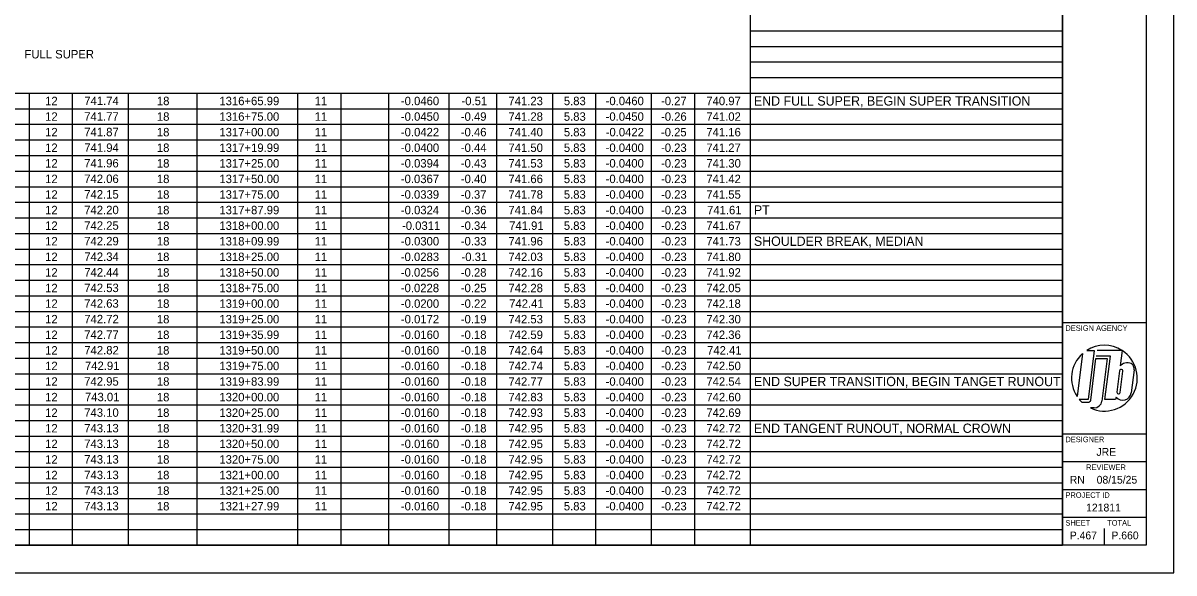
# Model space of a CAD drawing. Extents: x 0 to 34, y 0 to 22.
# Drawn here: x 13.32 to 34, y 0 to 9.88 of the extents above; entities that cross this region are included whole.
import ezdxf

# ---------------------------------------------------------------- set-up
doc = ezdxf.new("R2010")
doc.units = 0
for name, color, linetype in [('SH_Border', 7, 'Continuous'), ('SH_Cut_Line', 7, 'Continuous'), ('SH_Data', 7, 'Continuous'), ('SH_Text', 7, 'Continuous')]:
    doc.layers.add(name, color=color, linetype=linetype)

msp = doc.modelspace()

# ---------------------------------------------------------------- linework, layer by layer
at = {"layer": 'SH_Border'}
for p, q in [((32, 0.5), (32, 21.5)), ((32, 4.5), (33.5, 4.5)), ((32, 2.5), (33.5, 2.5)), ((32, 2), (33.5, 2)), ((32, 1.5), (33.5, 1.5)), ((32, 1), (33.5, 1))]:
    msp.add_line(p, q, dxfattribs=at)
msp.add_lwpolyline([(1.5, 21.5), (33.5, 21.5), (33.5, 0.5), (1.5, 0.5)], close=True, dxfattribs=at)
at = {"layer": 'SH_Cut_Line'}
msp.add_lwpolyline([(0, 0), (34, 0), (34, 22), (0, 22)], close=True, dxfattribs=at)
at = {"layer": 'SH_Data'}
for p, q in [((32.356, 3.94), (32.259, 3.171)), ((32.432, 3.998), (32.567, 3.998)), ((32.567, 3.998), (32.456, 3.118)), ((32.617, 4), (33.065, 4)), ((33.07, 3.996), (33.036, 3.72)), ((32.504, 3.104), (32.599, 3.855)), ((32.599, 3.855), (32.801, 3.855)), ((32.857, 3.896), (32.604, 3.896)), ((32.801, 3.855), (32.704, 3.089)), ((32.758, 3.118), (32.857, 3.896)), ((33.024, 3.631), (32.976, 3.25)), ((33.036, 3.243), (33.084, 3.624)), ((33.283, 3.648), (33.231, 3.237)), ((32.75, 3.5), (32.75, 3.5)), ((32.456, 3.118), (32.299, 3.118)), ((32.947, 3.118), (32.758, 3.118)), ((32.964, 3.161), (32.947, 3.118)), ((32.347, 3.068), (32.463, 3.068)), ((32.565, 2.966), (32.498, 2.966)), ((32.375, 0.675), (32.375, 0.675)), ((32.75, 0.5), (32.75, 0.8))]:
    msp.add_line(p, q, dxfattribs=at)
for centre, radius, start, end in [((32.75, 3.5), 0.591, 131.8253, 213.7822), ((32.75, 3.5), 0.591, 57.726, 122.5688), ((32.75, 3.5), 0.591, 244.7646, 57.1575), ((33.17, 3.586), 0.19, 105.9444, 135.0487), ((33.164, 3.6), 0.175, 66.6782, 105.4185), ((33.177, 3.669), 0.108, 349.2072, 58.7163), ((33.054, 3.628), 0.0301, 352.3298, 173.2777), ((32.75, 3.5), 0.591, 220.2786, 227.0158), ((32.463, 3.109), 0.0417, 270, 352.8038), ((33.082, 3.255), 0.151, 218.6264, 353.0883), ((33.006, 3.246), 0.0301, 172.3335, 353.274), ((32.565, 3.106), 0.141, 270, 352.8038)]:
    msp.add_arc(centre, radius, start, end, dxfattribs=at)
at = {"layer": 'SH_Text'}
for p, q in [((26.387, 20.281), (26.387, 0.5)), ((32, 20.281), (32, 0.5)), ((26.387, 9.74), (32, 9.74)), ((26.387, 9.46), (32, 9.46)), ((26.387, 9.18), (32, 9.18)), ((26.387, 8.9), (32, 8.9)), ((5.055, 8.62), (26.387, 8.62)), ((13.433, 8.62), (13.433, 0.5)), ((14.207, 8.62), (14.207, 0.5)), ((15.211, 8.62), (15.211, 0.5)), ((16.445, 8.62), (16.445, 0.5)), ((18.256, 8.62), (18.256, 0.5)), ((19.03, 8.62), (19.03, 0.5)), ((19.886, 8.62), (19.886, 0.5)), ((20.972, 8.62), (20.972, 0.5)), ((21.828, 8.62), (21.828, 0.5)), ((22.832, 8.62), (22.832, 0.5)), ((23.606, 8.62), (23.606, 0.5)), ((24.61, 8.62), (24.61, 0.5)), ((25.383, 8.62), (25.383, 0.5)), ((26.387, 8.62), (32, 8.62)), ((8.858, 8.34), (32, 8.34)), ((8.858, 8.06), (32, 8.06)), ((8.858, 7.78), (32, 7.78)), ((8.858, 7.5), (32, 7.5)), ((8.858, 7.22), (32, 7.22)), ((8.858, 6.94), (32, 6.94)), ((8.858, 6.66), (32, 6.66)), ((8.858, 6.38), (32, 6.38)), ((8.858, 6.1), (32, 6.1)), ((8.858, 5.82), (32, 5.82)), ((8.858, 5.54), (32, 5.54)), ((8.858, 5.26), (32, 5.26)), ((8.858, 4.98), (32, 4.98)), ((8.858, 4.7), (32, 4.7)), ((8.858, 4.42), (32, 4.42)), ((8.858, 4.14), (32, 4.14)), ((8.858, 3.86), (32, 3.86)), ((8.858, 3.58), (32, 3.58)), ((8.858, 3.3), (32, 3.3)), ((8.858, 3.02), (32, 3.02)), ((8.858, 2.74), (32, 2.74)), ((8.858, 2.46), (32, 2.46)), ((8.858, 2.18), (32, 2.18)), ((8.858, 1.9), (32, 1.9)), ((8.858, 1.62), (32, 1.62)), ((8.858, 1.34), (32, 1.34)), ((1.5, 1.06), (32, 1.06)), ((1.5, 0.78), (32, 0.78)), ((1.5, 0.5), (32, 0.5))]:
    msp.add_line(p, q, dxfattribs=at)

# ---------------------------------------------------------------- texts
at = {"layer": 'SH_Data'}
for s, height, p in [('DESIGN AGENCY', 0.1, (32.05, 4.35)), ('DESIGNER', 0.1, (32.05, 2.35)), ('JRE', 0.14, (32.607, 2.105)), ('REVIEWER', 0.1, (32.422, 1.85)), ('RN', 0.14, (32.128, 1.605)), ('08/15/25', 0.14, (32.611, 1.605)), ('PROJECT ID', 0.1, (32.05, 1.35)), ('121811', 0.14, (32.421, 1.105)), ('SHEET', 0.1, (32.05, 0.85)), ('TOTAL', 0.1, (32.8, 0.85)), ('P.467', 0.14, (32.128, 0.605)), ('P.660', 0.14, (32.876, 0.605))]:
    msp.add_text(s, height=height, dxfattribs=at).set_placement(p)
at = {"layer": 'SH_Text'}
for s, height, p in [('FULL SUPER', 0.1515, (13.348, 9.244)), ('12', 0.1515, (13.719, 8.404)), ('741.74', 0.1515, (14.423, 8.406)), ('18', 0.1515, (15.727, 8.404)), ('1316+65.99', 0.1515, (16.85, 8.404)), ('11', 0.1515, (18.562, 8.404)), ('-0.0460', 0.1515, (20.111, 8.404)), ('-0.51', 0.1515, (21.2, 8.404)), ('741.23', 0.1515, (22.043, 8.404)), ('5.83', 0.1515, (23.038, 8.404)), ('-0.0460', 0.1515, (23.789, 8.404)), ('-0.27', 0.1515, (24.784, 8.404)), ('740.97', 0.1515, (25.598, 8.404)), ('END FULL SUPER, BEGIN SUPER TRANSITION', 0.16668, (26.453, 8.397)), ('12', 0.1515, (13.719, 8.124)), ('741.77', 0.1515, (14.422, 8.126)), ('18', 0.1515, (15.727, 8.124)), ('1316+75.00', 0.1515, (16.85, 8.124)), ('11', 0.1515, (18.562, 8.124)), ('-0.0450', 0.1515, (20.111, 8.124)), ('-0.49', 0.1515, (21.187, 8.124)), ('741.28', 0.1515, (22.043, 8.124)), ('5.83', 0.1515, (23.038, 8.124)), ('-0.0450', 0.1515, (23.789, 8.124)), ('-0.26', 0.1515, (24.784, 8.124)), ('741.02', 0.1515, (25.599, 8.124)), ('12', 0.1515, (13.719, 7.844)), ('741.87', 0.1515, (14.422, 7.846)), ('18', 0.1515, (15.727, 7.844)), ('1317+00.00', 0.1515, (16.85, 7.844)), ('11', 0.1515, (18.562, 7.844)), ('-0.0422', 0.1515, (20.111, 7.844)), ('-0.46', 0.1515, (21.187, 7.844)), ('741.40', 0.1515, (22.043, 7.844)), ('5.83', 0.1515, (23.038, 7.844)), ('-0.0422', 0.1515, (23.79, 7.844)), ('-0.25', 0.1515, (24.783, 7.844)), ('741.16', 0.1515, (25.598, 7.844)), ('12', 0.1515, (13.719, 7.564)), ('741.94', 0.1515, (14.423, 7.566)), ('18', 0.1515, (15.727, 7.564)), ('1317+19.99', 0.1515, (16.85, 7.564)), ('11', 0.1515, (18.562, 7.564)), ('-0.0400', 0.1515, (20.111, 7.564)), ('-0.44', 0.1515, (21.188, 7.564)), ('741.50', 0.1515, (22.043, 7.564)), ('5.83', 0.1515, (23.038, 7.564)), ('-0.0400', 0.1515, (23.789, 7.564)), ('-0.23', 0.1515, (24.784, 7.564)), ('741.27', 0.1515, (25.598, 7.564)), ('12', 0.1515, (13.719, 7.284)), ('741.96', 0.1515, (14.422, 7.286)), ('18', 0.1515, (15.727, 7.284)), ('1317+25.00', 0.1515, (16.85, 7.284)), ('11', 0.1515, (18.562, 7.284)), ('-0.0394', 0.1515, (20.111, 7.284)), ('-0.43', 0.1515, (21.187, 7.284)), ('741.53', 0.1515, (22.043, 7.284)), ('5.83', 0.1515, (23.038, 7.284)), ('-0.0400', 0.1515, (23.789, 7.284)), ('-0.23', 0.1515, (24.784, 7.284)), ('741.30', 0.1515, (25.599, 7.284)), ('12', 0.1515, (13.719, 7.004)), ('742.06', 0.1515, (14.422, 7.006)), ('18', 0.1515, (15.727, 7.004)), ('1317+50.00', 0.1515, (16.85, 7.004)), ('11', 0.1515, (18.562, 7.004)), ('-0.0367', 0.1515, (20.11, 7.004)), ('-0.40', 0.1515, (21.188, 7.004)), ('741.66', 0.1515, (22.043, 7.004)), ('5.83', 0.1515, (23.038, 7.004)), ('-0.0400', 0.1515, (23.789, 7.004)), ('-0.23', 0.1515, (24.784, 7.004)), ('741.42', 0.1515, (25.599, 7.004)), ('12', 0.1515, (13.719, 6.724)), ('742.15', 0.1515, (14.422, 6.726)), ('18', 0.1515, (15.727, 6.724)), ('1317+75.00', 0.1515, (16.85, 6.724)), ('11', 0.1515, (18.562, 6.724)), ('-0.0339', 0.1515, (20.11, 6.724)), ('-0.37', 0.1515, (21.187, 6.724)), ('741.78', 0.1515, (22.043, 6.724)), ('5.83', 0.1515, (23.038, 6.724)), ('-0.0400', 0.1515, (23.789, 6.724)), ('-0.23', 0.1515, (24.784, 6.724)), ('741.55', 0.1515, (25.598, 6.724)), ('12', 0.1515, (13.719, 6.444)), ('742.20', 0.1515, (14.422, 6.446)), ('18', 0.1515, (15.727, 6.444)), ('1317+87.99', 0.1515, (16.85, 6.444)), ('11', 0.1515, (18.562, 6.444)), ('-0.0324', 0.1515, (20.111, 6.444)), ('-0.36', 0.1515, (21.187, 6.444)), ('741.84', 0.1515, (22.043, 6.444)), ('5.83', 0.1515, (23.038, 6.444)), ('-0.0400', 0.1515, (23.789, 6.444)), ('-0.23', 0.1515, (24.784, 6.444)), ('741.61', 0.1515, (25.612, 6.444)), ('PT', 0.1667, (26.453, 6.437)), ('12', 0.1515, (13.719, 6.164)), ('742.25', 0.1515, (14.422, 6.166)), ('18', 0.1515, (15.727, 6.164)), ('1318+00.00', 0.1515, (16.85, 6.164)), ('11', 0.1515, (18.562, 6.164)), ('-0.0311', 0.1515, (20.131, 6.164)), ('-0.34', 0.1515, (21.188, 6.164)), ('741.91', 0.1515, (22.056, 6.164)), ('5.83', 0.1515, (23.038, 6.164)), ('-0.0400', 0.1515, (23.789, 6.164)), ('-0.23', 0.1515, (24.784, 6.164)), ('741.67', 0.1515, (25.598, 6.164)), ('12', 0.1515, (13.719, 5.884)), ('742.29', 0.1515, (14.422, 5.886)), ('18', 0.1515, (15.727, 5.884)), ('1318+09.99', 0.1515, (16.85, 5.884)), ('11', 0.1515, (18.562, 5.884)), ('-0.0300', 0.1515, (20.111, 5.884)), ('-0.33', 0.1515, (21.187, 5.884)), ('741.96', 0.1515, (22.043, 5.884)), ('5.83', 0.1515, (23.038, 5.884)), ('-0.0400', 0.1515, (23.789, 5.884)), ('-0.23', 0.1515, (24.784, 5.884)), ('741.73', 0.1515, (25.598, 5.884)), ('SHOULDER BREAK, MEDIAN', 0.16668, (26.453, 5.877)), ('12', 0.1515, (13.719, 5.604)), ('742.34', 0.1515, (14.423, 5.606)), ('18', 0.1515, (15.727, 5.604)), ('1318+25.00', 0.1515, (16.85, 5.604)), ('11', 0.1515, (18.562, 5.604)), ('-0.0283', 0.1515, (20.11, 5.604)), ('-0.31', 0.1515, (21.2, 5.604)), ('742.03', 0.1515, (22.043, 5.604)), ('5.83', 0.1515, (23.038, 5.604)), ('-0.0400', 0.1515, (23.789, 5.604)), ('-0.23', 0.1515, (24.784, 5.604)), ('741.80', 0.1515, (25.599, 5.604)), ('12', 0.1515, (13.719, 5.324)), ('742.44', 0.1515, (14.423, 5.326)), ('18', 0.1515, (15.727, 5.324)), ('1318+50.00', 0.1515, (16.85, 5.324)), ('11', 0.1515, (18.562, 5.324)), ('-0.0256', 0.1515, (20.11, 5.324)), ('-0.28', 0.1515, (21.187, 5.324)), ('742.16', 0.1515, (22.043, 5.324)), ('5.83', 0.1515, (23.038, 5.324)), ('-0.0400', 0.1515, (23.789, 5.324)), ('-0.23', 0.1515, (24.784, 5.324)), ('741.92', 0.1515, (25.599, 5.324)), ('12', 0.1515, (13.719, 5.044)), ('742.53', 0.1515, (14.422, 5.046)), ('18', 0.1515, (15.727, 5.044)), ('1318+75.00', 0.1515, (16.85, 5.044)), ('11', 0.1515, (18.562, 5.044)), ('-0.0228', 0.1515, (20.11, 5.044)), ('-0.25', 0.1515, (21.187, 5.044)), ('742.28', 0.1515, (22.043, 5.044)), ('5.83', 0.1515, (23.038, 5.044)), ('-0.0400', 0.1515, (23.789, 5.044)), ('-0.23', 0.1515, (24.784, 5.044)), ('742.05', 0.1515, (25.598, 5.044)), ('12', 0.1515, (13.719, 4.764)), ('742.63', 0.1515, (14.422, 4.766)), ('18', 0.1515, (15.727, 4.764)), ('1319+00.00', 0.1515, (16.85, 4.764)), ('11', 0.1515, (18.562, 4.764)), ('-0.0200', 0.1515, (20.111, 4.764)), ('-0.22', 0.1515, (21.188, 4.764)), ('742.41', 0.1515, (22.056, 4.764)), ('5.83', 0.1515, (23.038, 4.764)), ('-0.0400', 0.1515, (23.789, 4.764)), ('-0.23', 0.1515, (24.784, 4.764)), ('742.18', 0.1515, (25.598, 4.764)), ('12', 0.1515, (13.719, 4.484)), ('742.72', 0.1515, (14.423, 4.486)), ('18', 0.1515, (15.727, 4.484)), ('1319+25.00', 0.1515, (16.85, 4.484)), ('11', 0.1515, (18.562, 4.484)), ('-0.0172', 0.1515, (20.111, 4.484)), ('-0.19', 0.1515, (21.187, 4.484)), ('742.53', 0.1515, (22.043, 4.484)), ('5.83', 0.1515, (23.038, 4.484)), ('-0.0400', 0.1515, (23.789, 4.484)), ('-0.23', 0.1515, (24.784, 4.484)), ('742.30', 0.1515, (25.599, 4.484)), ('12', 0.1515, (13.719, 4.204)), ('742.77', 0.1515, (14.422, 4.206)), ('18', 0.1515, (15.727, 4.204)), ('1319+35.99', 0.1515, (16.85, 4.204)), ('11', 0.1515, (18.562, 4.204)), ('-0.0160', 0.1515, (20.111, 4.204)), ('-0.18', 0.1515, (21.187, 4.204)), ('742.59', 0.1515, (22.043, 4.204)), ('5.83', 0.1515, (23.038, 4.204)), ('-0.0400', 0.1515, (23.789, 4.204)), ('-0.23', 0.1515, (24.784, 4.204)), ('742.36', 0.1515, (25.598, 4.204)), ('12', 0.1515, (13.719, 3.924)), ('742.82', 0.1515, (14.423, 3.926)), ('18', 0.1515, (15.727, 3.924)), ('1319+50.00', 0.1515, (16.85, 3.924)), ('11', 0.1515, (18.562, 3.924)), ('-0.0160', 0.1515, (20.111, 3.924)), ('-0.18', 0.1515, (21.187, 3.924)), ('742.64', 0.1515, (22.043, 3.924)), ('5.83', 0.1515, (23.038, 3.924)), ('-0.0400', 0.1515, (23.789, 3.924)), ('-0.23', 0.1515, (24.784, 3.924)), ('742.41', 0.1515, (25.612, 3.924)), ('12', 0.1515, (13.719, 3.644)), ('742.91', 0.1515, (14.435, 3.646)), ('18', 0.1515, (15.727, 3.644)), ('1319+75.00', 0.1515, (16.85, 3.644)), ('11', 0.1515, (18.562, 3.644)), ('-0.0160', 0.1515, (20.111, 3.644)), ('-0.18', 0.1515, (21.187, 3.644)), ('742.74', 0.1515, (22.043, 3.644)), ('5.83', 0.1515, (23.038, 3.644)), ('-0.0400', 0.1515, (23.789, 3.644)), ('-0.23', 0.1515, (24.784, 3.644)), ('742.50', 0.1515, (25.599, 3.644)), ('12', 0.1515, (13.719, 3.364)), ('742.95', 0.1515, (14.422, 3.366)), ('18', 0.1515, (15.727, 3.364)), ('1319+83.99', 0.1515, (16.85, 3.364)), ('11', 0.1515, (18.562, 3.364)), ('-0.0160', 0.1515, (20.111, 3.364)), ('-0.18', 0.1515, (21.187, 3.364)), ('742.77', 0.1515, (22.043, 3.364)), ('5.83', 0.1515, (23.038, 3.364)), ('-0.0400', 0.1515, (23.789, 3.364)), ('-0.23', 0.1515, (24.784, 3.364)), ('742.54', 0.1515, (25.599, 3.364)), ('END SUPER TRANSITION, BEGIN TANGET RUNOUT', 0.16668, (26.453, 3.357)), ('12', 0.1515, (13.719, 3.084)), ('743.01', 0.1515, (14.435, 3.086)), ('18', 0.1515, (15.727, 3.084)), ('1320+00.00', 0.1515, (16.85, 3.084)), ('11', 0.1515, (18.562, 3.084)), ('-0.0160', 0.1515, (20.111, 3.084)), ('-0.18', 0.1515, (21.187, 3.084)), ('742.83', 0.1515, (22.043, 3.084)), ('5.83', 0.1515, (23.038, 3.084)), ('-0.0400', 0.1515, (23.789, 3.084)), ('-0.23', 0.1515, (24.784, 3.084)), ('742.60', 0.1515, (25.599, 3.084)), ('12', 0.1515, (13.719, 2.804)), ('743.10', 0.1515, (14.422, 2.806)), ('18', 0.1515, (15.727, 2.804)), ('1320+25.00', 0.1515, (16.85, 2.804)), ('11', 0.1515, (18.562, 2.804)), ('-0.0160', 0.1515, (20.111, 2.804)), ('-0.18', 0.1515, (21.187, 2.804)), ('742.93', 0.1515, (22.043, 2.804)), ('5.83', 0.1515, (23.038, 2.804)), ('-0.0400', 0.1515, (23.789, 2.804)), ('-0.23', 0.1515, (24.784, 2.804)), ('742.69', 0.1515, (25.598, 2.804)), ('12', 0.1515, (13.719, 2.524)), ('743.13', 0.1515, (14.422, 2.526)), ('18', 0.1515, (15.727, 2.524)), ('1320+31.99', 0.1515, (16.85, 2.524)), ('11', 0.1515, (18.562, 2.524)), ('-0.0160', 0.1515, (20.111, 2.524)), ('-0.18', 0.1515, (21.187, 2.524)), ('742.95', 0.1515, (22.043, 2.524)), ('5.83', 0.1515, (23.038, 2.524)), ('-0.0400', 0.1515, (23.789, 2.524)), ('-0.23', 0.1515, (24.784, 2.524)), ('742.72', 0.1515, (25.599, 2.524)), ('END TANGENT RUNOUT, NORMAL CROWN', 0.16668, (26.453, 2.517)), ('12', 0.1515, (13.719, 2.244)), ('743.13', 0.1515, (14.422, 2.246)), ('18', 0.1515, (15.727, 2.244)), ('1320+50.00', 0.1515, (16.85, 2.244)), ('11', 0.1515, (18.562, 2.244)), ('-0.0160', 0.1515, (20.111, 2.244)), ('-0.18', 0.1515, (21.187, 2.244)), ('742.95', 0.1515, (22.043, 2.244)), ('5.83', 0.1515, (23.038, 2.244)), ('-0.0400', 0.1515, (23.789, 2.244)), ('-0.23', 0.1515, (24.784, 2.244)), ('742.72', 0.1515, (25.599, 2.244)), ('12', 0.1515, (13.719, 1.964)), ('743.13', 0.1515, (14.422, 1.966)), ('18', 0.1515, (15.727, 1.964)), ('1320+75.00', 0.1515, (16.85, 1.964)), ('11', 0.1515, (18.562, 1.964)), ('-0.0160', 0.1515, (20.111, 1.964)), ('-0.18', 0.1515, (21.187, 1.964)), ('742.95', 0.1515, (22.043, 1.964)), ('5.83', 0.1515, (23.038, 1.964)), ('-0.0400', 0.1515, (23.789, 1.964)), ('-0.23', 0.1515, (24.784, 1.964)), ('742.72', 0.1515, (25.599, 1.964)), ('12', 0.1515, (13.719, 1.684)), ('743.13', 0.1515, (14.422, 1.686)), ('18', 0.1515, (15.727, 1.684)), ('1321+00.00', 0.1515, (16.85, 1.684)), ('11', 0.1515, (18.562, 1.684)), ('-0.0160', 0.1515, (20.111, 1.684)), ('-0.18', 0.1515, (21.187, 1.684)), ('742.95', 0.1515, (22.043, 1.684)), ('5.83', 0.1515, (23.038, 1.684)), ('-0.0400', 0.1515, (23.789, 1.684)), ('-0.23', 0.1515, (24.784, 1.684)), ('742.72', 0.1515, (25.599, 1.684)), ('12', 0.1515, (13.719, 1.404)), ('743.13', 0.1515, (14.422, 1.406)), ('18', 0.1515, (15.727, 1.404)), ('1321+25.00', 0.1515, (16.85, 1.404)), ('11', 0.1515, (18.562, 1.404)), ('-0.0160', 0.1515, (20.111, 1.404)), ('-0.18', 0.1515, (21.187, 1.404)), ('742.95', 0.1515, (22.043, 1.404)), ('5.83', 0.1515, (23.038, 1.404)), ('-0.0400', 0.1515, (23.789, 1.404)), ('-0.23', 0.1515, (24.784, 1.404)), ('742.72', 0.1515, (25.599, 1.404)), ('12', 0.1515, (13.719, 1.124)), ('743.13', 0.1515, (14.422, 1.126)), ('18', 0.1515, (15.727, 1.124)), ('1321+27.99', 0.1515, (16.85, 1.124)), ('11', 0.1515, (18.562, 1.124)), ('-0.0160', 0.1515, (20.111, 1.124)), ('-0.18', 0.1515, (21.187, 1.124)), ('742.95', 0.1515, (22.043, 1.124)), ('5.83', 0.1515, (23.038, 1.124)), ('-0.0400', 0.1515, (23.789, 1.124)), ('-0.23', 0.1515, (24.784, 1.124)), ('742.72', 0.1515, (25.599, 1.124))]:
    msp.add_text(s, height=height, dxfattribs=at).set_placement(p)

doc.saveas('drawing.dxf')
